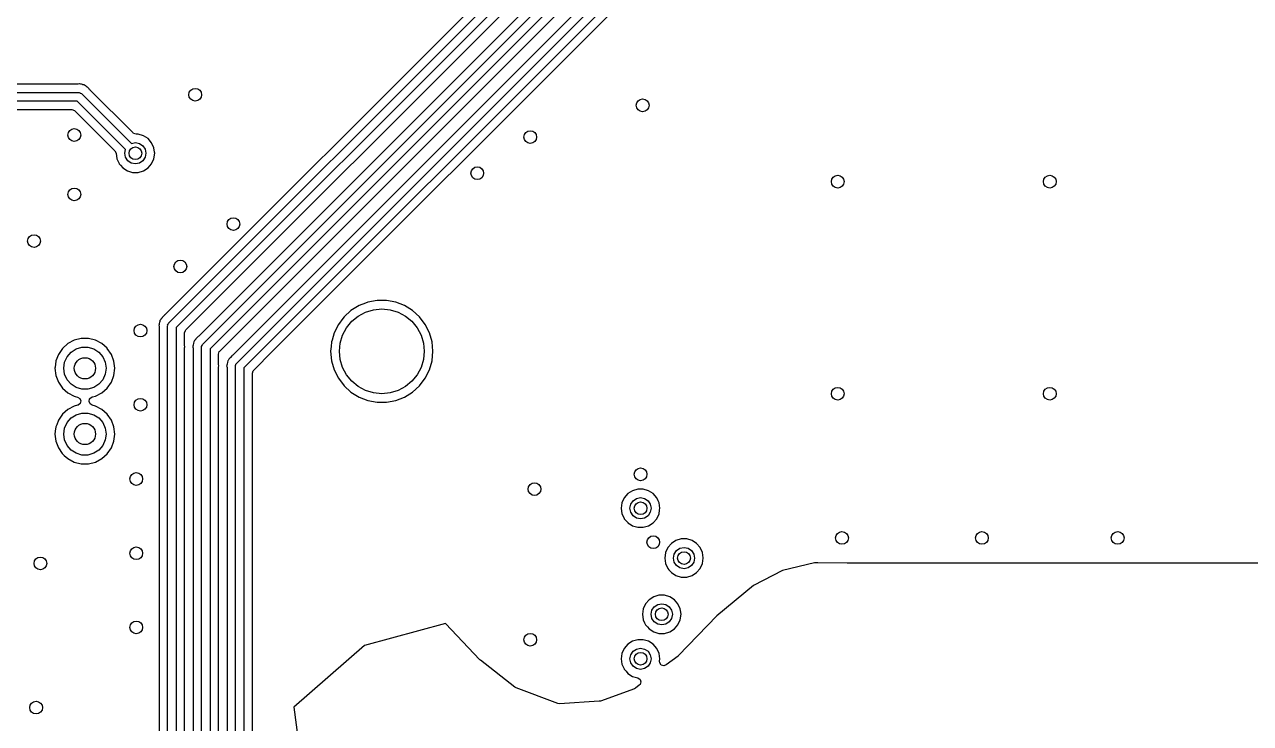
# Model space of a CAD drawing. Extents: x 100.3 to 185, y -144.7 to -85.3.
# Drawn here: x 138.83 to 167.73, y -124.78 to -108.29 of the extents above; entities that cross this region are included whole.
import ezdxf

# ---------------------------------------------------------------- set-up
doc = ezdxf.new("R2010")
doc.units = 0
doc.layers.add('BLACK', color=7, linetype='CONTINUOUS')

msp = doc.modelspace()

# ---------------------------------------------------------------- linework, layer by layer
at = {"layer": 'BLACK', "linetype": 'CONTINUOUS'}
for p, q in [((153.32, -105.255), (142.934, -115.641)), ((143.029, -115.829), (153.479, -105.379)), ((153.591, -105.55), (143.2, -115.941)), ((143.429, -115.995), (153.645, -105.779)), ((151.021, -106.255), (142.134, -115.141)), ((142.229, -115.329), (151.25, -106.309)), ((153.72, -106.105), (143.734, -116.091)), ((143.829, -116.279), (153.879, -106.229)), ((151.421, -106.421), (142.4, -115.441)), ((142.629, -115.495), (151.516, -106.609)), ((153.991, -106.4), (144, -116.391)), ((144.675, -116), (154.045, -106.629)), ((140.086, -109.7), (136.666, -109.7)), ((140.093, -109.699), (140.086, -109.7)), ((140.124, -109.695), (140.093, -109.699)), ((140.134, -109.697), (140.124, -109.695)), ((140.124, -109.695), (140.124, -109.695)), ((140.156, -109.7), (140.134, -109.697)), ((140.166, -109.7), (140.156, -109.7)), ((140.196, -109.711), (140.166, -109.7)), ((140.166, -109.7), (140.166, -109.7)), ((140.166, -109.7), (140.166, -109.7)), ((140.166, -109.7), (140.166, -109.7)), ((140.202, -109.713), (140.196, -109.711)), ((140.233, -109.72), (140.202, -109.713)), ((140.242, -109.726), (140.233, -109.72)), ((140.233, -109.72), (140.233, -109.72)), ((140.262, -109.737), (140.242, -109.726)), ((140.271, -109.74), (140.262, -109.737)), ((140.294, -109.762), (140.271, -109.74)), ((140.3, -109.766), (140.294, -109.762)), ((140.301, -109.767), (140.3, -109.766)), ((140.303, -109.768), (140.301, -109.767)), ((140.317, -109.782), (140.303, -109.768)), ((140.318, -109.783), (140.317, -109.782)), ((140.342, -109.805), (140.318, -109.783)), ((140.354, -109.816), (140.342, -109.805)), ((140.359, -109.823), (140.354, -109.816)), ((140.36, -109.822), (140.359, -109.823)), ((140.369, -109.834), (140.36, -109.822)), ((141.385, -110.851), (140.369, -109.834)), ((115.5, -109.9), (140.11, -109.9)), ((140.069, -110.1), (115.541, -110.1)), ((141.208, -111.239), (140.069, -110.1)), ((140.11, -109.9), (140.118, -109.902)), ((140.118, -109.902), (140.126, -109.901)), ((140.126, -109.901), (140.147, -109.912)), ((140.147, -109.912), (140.169, -109.919)), ((140.169, -109.919), (140.174, -109.926)), ((140.174, -109.926), (140.181, -109.929)), ((140.181, -109.929), (141.349, -111.098)), ((115.665, -110.3), (139.945, -110.3)), ((139.945, -110.3), (140.003, -110.319)), ((140.003, -110.319), (140.015, -110.329)), ((140.015, -110.329), (140.957, -111.271)), ((141.397, -110.861), (141.385, -110.851)), ((141.455, -110.879), (141.397, -110.861)), ((141.505, -110.879), (141.455, -110.879)), ((141.629, -110.916), (141.505, -110.879)), ((141.505, -110.879), (141.505, -110.879)), ((141.738, -110.986), (141.629, -110.916)), ((141.629, -110.916), (141.629, -110.916)), ((141.629, -110.916), (141.629, -110.916)), ((141.629, -110.916), (141.629, -110.916)), ((141.823, -111.084), (141.738, -110.986)), ((141.738, -110.986), (141.738, -110.986)), ((141.738, -110.986), (141.738, -110.986)), ((140.957, -111.271), (140.984, -111.326)), ((141.19, -111.33), (141.208, -111.239)), ((141.349, -111.098), (141.44, -111.08)), ((141.44, -111.08), (141.536, -111.099)), ((141.536, -111.099), (141.617, -111.153)), ((141.617, -111.153), (141.671, -111.234)), ((141.671, -111.234), (141.69, -111.33)), ((141.877, -111.202), (141.823, -111.084)), ((141.823, -111.084), (141.823, -111.084)), ((141.891, -111.304), (141.877, -111.202)), ((140.984, -111.326), (140.984, -111.327)), ((140.984, -111.327), (141.003, -111.458)), ((141.003, -111.458), (141.054, -111.569)), ((141.054, -111.569), (141.057, -111.576)), ((141.209, -111.426), (141.19, -111.33)), ((141.263, -111.507), (141.209, -111.426)), ((141.344, -111.561), (141.263, -111.507)), ((141.44, -111.58), (141.344, -111.561)), ((141.536, -111.561), (141.44, -111.58)), ((141.617, -111.507), (141.536, -111.561)), ((141.671, -111.426), (141.617, -111.507)), ((141.69, -111.33), (141.671, -111.426)), ((141.823, -111.576), (141.877, -111.458)), ((141.877, -111.458), (141.895, -111.33)), ((141.895, -111.33), (141.891, -111.304)), ((141.057, -111.576), (141.089, -111.613)), ((141.089, -111.613), (141.142, -111.674)), ((141.142, -111.674), (141.251, -111.744)), ((141.251, -111.744), (141.251, -111.744)), ((141.251, -111.744), (141.375, -111.78)), ((141.375, -111.78), (141.375, -111.78)), ((141.375, -111.78), (141.505, -111.78)), ((141.505, -111.78), (141.629, -111.744)), ((141.505, -111.78), (141.505, -111.78)), ((141.629, -111.744), (141.738, -111.674)), ((141.738, -111.674), (141.823, -111.576)), ((146.523, -115.038), (146.359, -115.188)), ((146.713, -114.921), (146.523, -115.038)), ((146.864, -114.862), (146.713, -114.921)), ((146.92, -114.84), (146.864, -114.862)), ((146.867, -115.076), (147.055, -115.019)), ((147.139, -114.799), (146.92, -114.84)), ((147.055, -115.019), (147.25, -115)), ((147.361, -114.799), (147.139, -114.799)), ((147.25, -115), (147.445, -115.019)), ((147.58, -114.84), (147.361, -114.799)), ((147.445, -115.019), (147.633, -115.076)), ((147.787, -114.921), (147.58, -114.84)), ((147.58, -114.84), (147.58, -114.84)), ((147.58, -114.84), (147.58, -114.84)), ((147.977, -115.038), (147.787, -114.921)), ((148.141, -115.188), (147.977, -115.038)), ((142.011, -115.314), (141.999, -115.344)), ((142.013, -115.308), (142.011, -115.314)), ((142.02, -115.277), (142.013, -115.308)), ((142.026, -115.268), (142.02, -115.277)), ((142.02, -115.277), (142.02, -115.277)), ((142.037, -115.248), (142.026, -115.268)), ((142.04, -115.239), (142.037, -115.248)), ((142.062, -115.216), (142.04, -115.239)), ((142.04, -115.239), (142.04, -115.239)), ((142.066, -115.21), (142.062, -115.216)), ((142.068, -115.207), (142.066, -115.21)), ((142.082, -115.193), (142.068, -115.207)), ((142.068, -115.207), (142.068, -115.207)), ((142.083, -115.192), (142.082, -115.193)), ((142.116, -115.156), (142.083, -115.192)), ((142.123, -115.151), (142.116, -115.156)), ((142.134, -115.141), (142.122, -115.15)), ((142.122, -115.15), (142.123, -115.151)), ((142.226, -115.336), (142.229, -115.329)), ((146.33, -115.226), (146.225, -115.365)), ((146.359, -115.188), (146.33, -115.226)), ((146.419, -115.444), (146.543, -115.293)), ((146.543, -115.293), (146.694, -115.169)), ((146.694, -115.169), (146.867, -115.076)), ((147.633, -115.076), (147.806, -115.169)), ((147.806, -115.169), (147.957, -115.293)), ((147.957, -115.293), (148.081, -115.444)), ((148.275, -115.365), (148.141, -115.188)), ((141.997, -115.376), (141.995, -115.386)), ((141.995, -115.386), (141.999, -115.417)), ((141.999, -115.354), (141.997, -115.376)), ((141.999, -115.344), (141.999, -115.354)), ((141.999, -115.417), (141.999, -115.424)), ((141.999, -115.424), (141.999, -125.735)), ((142.2, -115.4), (142.202, -115.392)), ((142.2, -125.8), (142.2, -115.4)), ((142.201, -115.384), (142.212, -115.363)), ((142.202, -115.392), (142.201, -115.384)), ((142.212, -115.363), (142.219, -115.341)), ((142.219, -115.341), (142.226, -115.336)), ((142.4, -115.441), (142.4, -125.759)), ((142.6, -115.565), (142.619, -115.507)), ((142.6, -115.858), (142.6, -115.565)), ((142.619, -115.507), (142.629, -115.495)), ((146.126, -115.564), (146.076, -115.74)), ((146.225, -115.365), (146.126, -115.564)), ((146.126, -115.564), (146.126, -115.564)), ((146.225, -115.365), (146.225, -115.365)), ((146.269, -115.805), (146.326, -115.617)), ((146.326, -115.617), (146.419, -115.444)), ((148.081, -115.444), (148.174, -115.617)), ((148.174, -115.617), (148.231, -115.805)), ((148.374, -115.564), (148.275, -115.365)), ((148.435, -115.778), (148.374, -115.564)), ((139.849, -115.819), (139.722, -115.932)), ((140, -115.74), (139.849, -115.819)), ((140.165, -115.7), (140, -115.74)), ((140.042, -115.945), (140.179, -115.905)), ((140.335, -115.7), (140.165, -115.7)), ((140.165, -115.7), (140.165, -115.7)), ((140.179, -115.905), (140.321, -115.905)), ((140.321, -115.905), (140.458, -115.945)), ((140.5, -115.74), (140.335, -115.7)), ((140.335, -115.7), (140.335, -115.7)), ((140.651, -115.819), (140.5, -115.74)), ((140.5, -115.74), (140.5, -115.74)), ((140.5, -115.74), (140.5, -115.74)), ((140.775, -115.929), (140.651, -115.819)), ((140.651, -115.819), (140.651, -115.819)), ((142.608, -115.896), (142.6, -115.858)), ((142.6, -115.921), (142.608, -115.896)), ((142.608, -115.896), (142.608, -115.896)), ((142.796, -115.881), (142.791, -115.889)), ((142.791, -115.889), (142.798, -115.907)), ((142.797, -115.876), (142.796, -115.881)), ((142.799, -115.854), (142.797, -115.876)), ((142.798, -115.907), (142.799, -115.917)), ((142.811, -115.814), (142.799, -115.844)), ((142.799, -115.844), (142.799, -115.854)), ((142.813, -115.808), (142.811, -115.814)), ((142.82, -115.777), (142.813, -115.808)), ((142.826, -115.768), (142.82, -115.777)), ((142.82, -115.777), (142.82, -115.777)), ((142.837, -115.748), (142.826, -115.768)), ((142.84, -115.739), (142.837, -115.748)), ((142.862, -115.716), (142.84, -115.739)), ((142.84, -115.739), (142.84, -115.739)), ((142.866, -115.71), (142.862, -115.716)), ((142.868, -115.707), (142.866, -115.71)), ((142.882, -115.693), (142.868, -115.707)), ((142.868, -115.707), (142.868, -115.707)), ((142.883, -115.692), (142.882, -115.693)), ((142.916, -115.656), (142.883, -115.692)), ((142.923, -115.651), (142.916, -115.656)), ((142.934, -115.641), (142.922, -115.65)), ((142.922, -115.65), (142.923, -115.651)), ((143, -115.9), (143.002, -115.892)), ((143, -126.034), (143, -115.9)), ((143.001, -115.884), (143.012, -115.863)), ((143.002, -115.892), (143.001, -115.884)), ((143.012, -115.863), (143.019, -115.841)), ((143.019, -115.841), (143.026, -115.836)), ((143.026, -115.836), (143.029, -115.829)), ((146.055, -115.886), (146.044, -116)), ((146.065, -115.778), (146.055, -115.886)), ((146.076, -115.74), (146.065, -115.778)), ((146.25, -116), (146.269, -115.805)), ((148.231, -115.805), (148.25, -116)), ((148.456, -116), (148.435, -115.778)), ((139.625, -116.072), (139.567, -116.227)), ((139.671, -116.005), (139.625, -116.072)), ((139.722, -115.932), (139.671, -116.005)), ((139.722, -115.932), (139.722, -115.932)), ((139.77, -116.259), (139.829, -116.13)), ((139.829, -116.13), (139.923, -116.022)), ((139.923, -116.022), (140.042, -115.945)), ((140.458, -115.945), (140.577, -116.022)), ((140.577, -116.022), (140.671, -116.13)), ((140.671, -116.13), (140.73, -116.259)), ((140.778, -115.932), (140.775, -115.929)), ((140.875, -116.072), (140.778, -115.932)), ((140.935, -116.231), (140.875, -116.072)), ((142.6, -125.635), (142.6, -115.921)), ((142.799, -115.917), (142.799, -115.924)), ((142.799, -115.924), (142.799, -125.636)), ((143.2, -115.941), (143.2, -125.993)), ((143.4, -116.065), (143.419, -116.007)), ((143.4, -116.308), (143.4, -116.065)), ((143.419, -116.007), (143.429, -115.995)), ((143.637, -116.198), (143.626, -116.218)), ((143.64, -116.189), (143.637, -116.198)), ((143.662, -116.166), (143.64, -116.189)), ((143.64, -116.189), (143.64, -116.189)), ((143.666, -116.16), (143.662, -116.166)), ((143.668, -116.157), (143.666, -116.16)), ((143.682, -116.143), (143.668, -116.157)), ((143.668, -116.157), (143.668, -116.157)), ((143.683, -116.142), (143.682, -116.143)), ((143.716, -116.106), (143.683, -116.142)), ((143.723, -116.101), (143.716, -116.106)), ((143.734, -116.091), (143.722, -116.1)), ((143.722, -116.1), (143.723, -116.101)), ((144.229, -116.445), (144.675, -116)), ((146.044, -116), (146.065, -116.222)), ((146.269, -116.195), (146.25, -116)), ((146.326, -116.383), (146.269, -116.195)), ((148.231, -116.195), (148.174, -116.383)), ((148.25, -116), (148.231, -116.195)), ((148.435, -116.222), (148.456, -116)), ((139.548, -116.371), (139.544, -116.4)), ((139.544, -116.4), (139.565, -116.569)), ((139.565, -116.231), (139.548, -116.371)), ((139.567, -116.227), (139.565, -116.231)), ((139.75, -116.4), (139.77, -116.259)), ((139.77, -116.541), (139.75, -116.4)), ((140.73, -116.259), (140.75, -116.4)), ((140.75, -116.4), (140.73, -116.541)), ((140.956, -116.4), (140.935, -116.231)), ((140.935, -116.569), (140.956, -116.4)), ((143.407, -116.339), (143.4, -116.308)), ((143.4, -116.371), (143.408, -116.346)), ((143.4, -125.52), (143.4, -116.371)), ((143.408, -116.346), (143.407, -116.339)), ((143.408, -116.346), (143.408, -116.346)), ((143.596, -116.331), (143.591, -116.339)), ((143.591, -116.339), (143.598, -116.357)), ((143.597, -116.326), (143.596, -116.331)), ((143.6, -116.304), (143.597, -116.326)), ((143.598, -116.357), (143.599, -116.367)), ((143.599, -116.367), (143.6, -116.374)), ((143.611, -116.264), (143.6, -116.294)), ((143.6, -116.294), (143.6, -116.304)), ((143.6, -116.374), (143.6, -125.513)), ((143.613, -116.258), (143.611, -116.264)), ((143.62, -116.227), (143.613, -116.258)), ((143.626, -116.218), (143.62, -116.227)), ((143.62, -116.227), (143.62, -116.227)), ((143.8, -116.35), (143.802, -116.342)), ((143.8, -125.578), (143.8, -116.35)), ((143.801, -116.334), (143.812, -116.313)), ((143.802, -116.342), (143.801, -116.334)), ((143.812, -116.313), (143.819, -116.291)), ((143.819, -116.291), (143.826, -116.286)), ((143.826, -116.286), (143.829, -116.279)), ((144, -116.391), (144, -125.536)), ((144.201, -116.515), (144.219, -116.457)), ((144.219, -116.457), (144.229, -116.445)), ((146.065, -116.222), (146.126, -116.436)), ((146.126, -116.436), (146.225, -116.635)), ((146.419, -116.556), (146.326, -116.383)), ((148.174, -116.383), (148.081, -116.556)), ((148.275, -116.635), (148.374, -116.436)), ((148.374, -116.436), (148.435, -116.222)), ((139.565, -116.569), (139.625, -116.728)), ((139.625, -116.728), (139.722, -116.868)), ((139.829, -116.67), (139.77, -116.541)), ((139.923, -116.778), (139.829, -116.67)), ((140.671, -116.67), (140.577, -116.778)), ((140.73, -116.541), (140.671, -116.67)), ((140.778, -116.868), (140.875, -116.728)), ((140.875, -116.728), (140.935, -116.569)), ((144.201, -119.7), (144.201, -116.515)), ((146.225, -116.635), (146.359, -116.812)), ((146.543, -116.707), (146.419, -116.556)), ((146.694, -116.831), (146.543, -116.707)), ((147.957, -116.707), (147.806, -116.831)), ((148.081, -116.556), (147.957, -116.707)), ((148.141, -116.812), (148.275, -116.635)), ((139.722, -116.868), (139.849, -116.981)), ((139.849, -116.981), (140, -117.06)), ((140.042, -116.855), (139.923, -116.778)), ((140, -117.06), (140.018, -117.064)), ((140.018, -117.064), (140.077, -117.079)), ((140.179, -116.895), (140.042, -116.855)), ((140.321, -116.895), (140.179, -116.895)), ((140.458, -116.855), (140.321, -116.895)), ((140.429, -117.077), (140.5, -117.06)), ((140.577, -116.778), (140.458, -116.855)), ((140.5, -117.06), (140.651, -116.981)), ((140.651, -116.981), (140.778, -116.868)), ((146.359, -116.812), (146.523, -116.962)), ((146.523, -116.962), (146.713, -117.079)), ((146.867, -116.924), (146.694, -116.831)), ((147.055, -116.981), (146.867, -116.924)), ((147.25, -117), (147.055, -116.981)), ((147.445, -116.981), (147.25, -117)), ((147.633, -116.924), (147.445, -116.981)), ((147.806, -116.831), (147.633, -116.924)), ((147.787, -117.079), (147.977, -116.962)), ((147.977, -116.962), (148.141, -116.812)), ((140, -117.29), (139.849, -117.369)), ((140.077, -117.271), (140, -117.29)), ((140.077, -117.079), (140.129, -117.111)), ((140.091, -117.267), (140.077, -117.271)), ((140.138, -117.227), (140.091, -117.267)), ((140.129, -117.111), (140.152, -117.168)), ((140.152, -117.168), (140.138, -117.227)), ((140.348, -117.182), (140.362, -117.123)), ((140.371, -117.239), (140.348, -117.182)), ((140.362, -117.123), (140.409, -117.083)), ((140.423, -117.271), (140.371, -117.239)), ((140.409, -117.083), (140.423, -117.079)), ((140.423, -117.079), (140.429, -117.077)), ((140.5, -117.29), (140.423, -117.271)), ((140.651, -117.369), (140.5, -117.29)), ((140.5, -117.29), (140.5, -117.29)), ((140.5, -117.29), (140.5, -117.29)), ((146.713, -117.079), (146.92, -117.16)), ((146.92, -117.16), (147.139, -117.2)), ((147.139, -117.2), (147.361, -117.2)), ((147.361, -117.2), (147.58, -117.16)), ((147.58, -117.16), (147.787, -117.079)), ((139.625, -117.622), (139.584, -117.731)), ((139.657, -117.577), (139.625, -117.622)), ((139.722, -117.482), (139.657, -117.577)), ((139.849, -117.369), (139.722, -117.482)), ((139.722, -117.482), (139.722, -117.482)), ((139.829, -117.68), (139.923, -117.572)), ((139.923, -117.572), (140.042, -117.495)), ((140.042, -117.495), (140.179, -117.455)), ((140.179, -117.455), (140.321, -117.455)), ((140.321, -117.455), (140.458, -117.495)), ((140.458, -117.495), (140.577, -117.572)), ((140.577, -117.572), (140.671, -117.68)), ((140.778, -117.482), (140.651, -117.369)), ((140.875, -117.622), (140.778, -117.482)), ((140.935, -117.781), (140.875, -117.622)), ((139.552, -117.885), (139.544, -117.95)), ((139.565, -117.781), (139.552, -117.885)), ((139.584, -117.731), (139.565, -117.781)), ((139.75, -117.95), (139.77, -117.809)), ((139.77, -117.809), (139.829, -117.68)), ((140.671, -117.68), (140.73, -117.809)), ((140.73, -117.809), (140.75, -117.95)), ((140.956, -117.95), (140.935, -117.781)), ((139.544, -117.95), (139.565, -118.119)), ((139.565, -118.119), (139.625, -118.278)), ((139.77, -118.091), (139.75, -117.95)), ((139.829, -118.22), (139.77, -118.091)), ((139.923, -118.328), (139.829, -118.22)), ((140.671, -118.22), (140.577, -118.328)), ((140.73, -118.091), (140.671, -118.22)), ((140.75, -117.95), (140.73, -118.091)), ((140.875, -118.278), (140.935, -118.119)), ((140.935, -118.119), (140.956, -117.95)), ((139.625, -118.278), (139.717, -118.411)), ((139.717, -118.411), (139.722, -118.418)), ((139.722, -118.418), (139.722, -118.418)), ((139.722, -118.418), (139.764, -118.456)), ((139.764, -118.456), (139.849, -118.531)), ((140.042, -118.405), (139.923, -118.328)), ((140.179, -118.445), (140.042, -118.405)), ((140.321, -118.445), (140.179, -118.445)), ((140.458, -118.405), (140.321, -118.445)), ((140.577, -118.328), (140.458, -118.405)), ((140.651, -118.531), (140.778, -118.418)), ((140.778, -118.418), (140.875, -118.278)), ((139.849, -118.531), (140, -118.61)), ((140, -118.61), (140.165, -118.65)), ((140.165, -118.65), (140.165, -118.65)), ((140.165, -118.65), (140.335, -118.65)), ((140.335, -118.65), (140.5, -118.61)), ((140.335, -118.65), (140.335, -118.65)), ((140.5, -118.61), (140.651, -118.531)), ((153.052, -119.356), (152.967, -119.454)), ((153.161, -119.286), (153.052, -119.356)), ((153.285, -119.249), (153.161, -119.286)), ((153.161, -119.286), (153.161, -119.286)), ((153.415, -119.249), (153.285, -119.249)), ((153.285, -119.249), (153.285, -119.249)), ((153.539, -119.286), (153.415, -119.249)), ((153.415, -119.249), (153.415, -119.249)), ((153.648, -119.356), (153.539, -119.286)), ((153.539, -119.286), (153.539, -119.286)), ((153.539, -119.286), (153.539, -119.286)), ((153.539, -119.286), (153.539, -119.286)), ((153.733, -119.454), (153.648, -119.356)), ((153.648, -119.356), (153.648, -119.356)), ((153.648, -119.356), (153.648, -119.356)), ((152.913, -119.572), (152.895, -119.7)), ((152.967, -119.454), (152.913, -119.572)), ((153.1, -119.7), (153.119, -119.604)), ((153.119, -119.604), (153.173, -119.523)), ((153.173, -119.523), (153.254, -119.469)), ((153.254, -119.469), (153.35, -119.45)), ((153.35, -119.45), (153.446, -119.469)), ((153.446, -119.469), (153.527, -119.523)), ((153.527, -119.523), (153.581, -119.604)), ((153.581, -119.604), (153.6, -119.7)), ((153.765, -119.524), (153.733, -119.454)), ((153.787, -119.572), (153.765, -119.524)), ((153.805, -119.7), (153.787, -119.572)), ((144.201, -120.875), (144.201, -119.7)), ((152.895, -119.7), (152.895, -119.7)), ((152.895, -119.7), (152.913, -119.828)), ((152.913, -119.828), (152.962, -119.934)), ((152.962, -119.934), (152.967, -119.946)), ((152.967, -119.946), (153.048, -120.04)), ((153.119, -119.796), (153.1, -119.7)), ((153.173, -119.877), (153.119, -119.796)), ((153.254, -119.931), (153.173, -119.877)), ((153.35, -119.95), (153.254, -119.931)), ((153.446, -119.931), (153.35, -119.95)), ((153.527, -119.877), (153.446, -119.931)), ((153.581, -119.796), (153.527, -119.877)), ((153.6, -119.7), (153.581, -119.796)), ((153.648, -120.044), (153.733, -119.946)), ((153.733, -119.946), (153.787, -119.828)), ((153.787, -119.828), (153.798, -119.747)), ((153.798, -119.747), (153.805, -119.7)), ((153.805, -119.7), (153.805, -119.7)), ((153.048, -120.04), (153.052, -120.044)), ((153.052, -120.044), (153.13, -120.094)), ((153.13, -120.094), (153.161, -120.114)), ((153.161, -120.114), (153.285, -120.15)), ((153.285, -120.15), (153.285, -120.15)), ((153.285, -120.15), (153.415, -120.15)), ((153.415, -120.15), (153.539, -120.114)), ((153.415, -120.15), (153.415, -120.15)), ((153.539, -120.114), (153.648, -120.044)), ((154.077, -120.531), (153.992, -120.629)), ((154.186, -120.461), (154.077, -120.531)), ((154.31, -120.424), (154.186, -120.461)), ((154.186, -120.461), (154.186, -120.461)), ((154.44, -120.424), (154.31, -120.424)), ((154.31, -120.424), (154.31, -120.424)), ((154.564, -120.461), (154.44, -120.424)), ((154.44, -120.424), (154.44, -120.424)), ((154.673, -120.531), (154.564, -120.461)), ((154.564, -120.461), (154.564, -120.461)), ((154.564, -120.461), (154.564, -120.461)), ((154.564, -120.461), (154.564, -120.461)), ((154.758, -120.629), (154.673, -120.531)), ((154.673, -120.531), (154.673, -120.531)), ((154.673, -120.531), (154.673, -120.531)), ((153.938, -120.747), (153.92, -120.875)), ((153.992, -120.629), (153.938, -120.747)), ((154.125, -120.875), (154.144, -120.779)), ((154.144, -120.779), (154.198, -120.698)), ((154.198, -120.698), (154.279, -120.644)), ((154.279, -120.644), (154.375, -120.625)), ((154.375, -120.625), (154.471, -120.644)), ((154.471, -120.644), (154.552, -120.698)), ((154.552, -120.698), (154.606, -120.779)), ((154.606, -120.779), (154.625, -120.875)), ((154.81, -120.744), (154.758, -120.629)), ((154.812, -120.747), (154.81, -120.744)), ((154.829, -120.868), (154.812, -120.747)), ((144.201, -122.2), (144.201, -120.875)), ((153.92, -120.875), (153.92, -120.875)), ((153.92, -120.875), (153.938, -121.003)), ((153.938, -121.003), (153.992, -121.121)), ((154.144, -120.971), (154.125, -120.875)), ((154.198, -121.052), (154.144, -120.971)), ((154.279, -121.106), (154.198, -121.052)), ((154.375, -121.125), (154.279, -121.106)), ((154.471, -121.106), (154.375, -121.125)), ((154.552, -121.052), (154.471, -121.106)), ((154.606, -120.971), (154.552, -121.052)), ((154.625, -120.875), (154.606, -120.971)), ((154.758, -121.121), (154.812, -121.003)), ((154.812, -121.003), (154.83, -120.875)), ((154.83, -120.875), (154.829, -120.868)), ((157.45, -120.99), (156.7, -121.17)), ((157.533, -120.991), (157.45, -120.99)), ((157.45, -120.99), (157.45, -120.99)), ((157.45, -120.99), (157.45, -120.99)), ((158.222, -120.997), (157.533, -120.991)), ((173.786, -120.997), (158.222, -120.997)), ((153.992, -121.121), (153.992, -121.121)), ((153.992, -121.121), (154.021, -121.154)), ((154.021, -121.154), (154.077, -121.219)), ((154.077, -121.219), (154.186, -121.289)), ((154.186, -121.289), (154.186, -121.289)), ((154.186, -121.289), (154.31, -121.325)), ((154.31, -121.325), (154.31, -121.325)), ((154.31, -121.325), (154.44, -121.325)), ((154.44, -121.325), (154.564, -121.289)), ((154.44, -121.325), (154.44, -121.325)), ((154.564, -121.289), (154.673, -121.219)), ((154.673, -121.219), (154.758, -121.121)), ((156.7, -121.17), (156.01, -121.52)), ((156.01, -121.52), (155.15, -122.24)), ((153.467, -121.954), (153.413, -122.072)), ((153.552, -121.856), (153.467, -121.954)), ((153.661, -121.786), (153.552, -121.856)), ((153.785, -121.749), (153.661, -121.786)), ((153.661, -121.786), (153.661, -121.786)), ((153.673, -122.023), (153.754, -121.969)), ((153.754, -121.969), (153.85, -121.95)), ((153.915, -121.749), (153.785, -121.749)), ((153.785, -121.749), (153.785, -121.749)), ((153.85, -121.95), (153.946, -121.969)), ((154.039, -121.786), (153.915, -121.749)), ((153.915, -121.749), (153.915, -121.749)), ((153.946, -121.969), (154.027, -122.023)), ((154.148, -121.856), (154.039, -121.786)), ((154.039, -121.786), (154.039, -121.786)), ((154.039, -121.786), (154.039, -121.786)), ((154.039, -121.786), (154.039, -121.786)), ((154.233, -121.954), (154.148, -121.856)), ((154.148, -121.856), (154.148, -121.856)), ((154.148, -121.856), (154.148, -121.856)), ((154.287, -122.072), (154.233, -121.954)), ((144.201, -124.392), (144.201, -122.2)), ((153.413, -122.072), (153.395, -122.2)), ((153.395, -122.2), (153.395, -122.2)), ((153.395, -122.2), (153.413, -122.328)), ((153.6, -122.2), (153.619, -122.104)), ((153.619, -122.296), (153.6, -122.2)), ((153.619, -122.104), (153.673, -122.023)), ((154.027, -122.023), (154.081, -122.104)), ((154.081, -122.104), (154.1, -122.2)), ((154.1, -122.2), (154.081, -122.296)), ((155.15, -122.24), (154.245, -123.174)), ((154.293, -122.115), (154.287, -122.072)), ((154.287, -122.072), (154.287, -122.072)), ((154.287, -122.328), (154.305, -122.2)), ((154.305, -122.2), (154.293, -122.115)), ((155.15, -122.24), (155.15, -122.24)), ((148.75, -122.42), (146.84, -122.94)), ((149.565, -123.275), (148.75, -122.42)), ((153.413, -122.328), (153.446, -122.399)), ((153.446, -122.399), (153.467, -122.446)), ((153.467, -122.446), (153.514, -122.5)), ((153.514, -122.5), (153.552, -122.544)), ((153.552, -122.544), (153.661, -122.614)), ((153.673, -122.377), (153.619, -122.296)), ((153.754, -122.431), (153.673, -122.377)), ((153.85, -122.45), (153.754, -122.431)), ((153.946, -122.431), (153.85, -122.45)), ((154.027, -122.377), (153.946, -122.431)), ((154.081, -122.296), (154.027, -122.377)), ((154.039, -122.614), (154.148, -122.544)), ((154.148, -122.544), (154.233, -122.446)), ((154.233, -122.446), (154.287, -122.328)), ((153.161, -122.836), (153.052, -122.906)), ((153.285, -122.8), (153.161, -122.836)), ((153.161, -122.836), (153.161, -122.836)), ((153.415, -122.8), (153.285, -122.8)), ((153.285, -122.8), (153.285, -122.8)), ((153.539, -122.836), (153.415, -122.8)), ((153.415, -122.8), (153.415, -122.8)), ((153.648, -122.906), (153.539, -122.836)), ((153.539, -122.836), (153.539, -122.836)), ((153.539, -122.836), (153.539, -122.836)), ((153.539, -122.836), (153.539, -122.836)), ((153.661, -122.614), (153.661, -122.614)), ((153.661, -122.614), (153.785, -122.65)), ((153.785, -122.65), (153.785, -122.65)), ((153.785, -122.65), (153.915, -122.65)), ((153.915, -122.65), (154.039, -122.614)), ((153.915, -122.65), (153.915, -122.65)), ((146.84, -122.94), (145.172, -124.392)), ((146.84, -122.94), (146.84, -122.94)), ((152.913, -123.122), (152.895, -123.25)), ((152.967, -123.004), (152.913, -123.122)), ((153.052, -122.906), (152.967, -123.004)), ((153.119, -123.154), (153.173, -123.073)), ((153.173, -123.073), (153.254, -123.019)), ((153.254, -123.019), (153.35, -123)), ((153.35, -123), (153.446, -123.019)), ((153.446, -123.019), (153.527, -123.073)), ((153.527, -123.073), (153.581, -123.154)), ((153.733, -123.004), (153.648, -122.906)), ((153.648, -122.906), (153.648, -122.906)), ((153.648, -122.906), (153.648, -122.906)), ((153.787, -123.122), (153.733, -123.004)), ((153.733, -123.004), (153.733, -123.004)), ((153.805, -123.25), (153.787, -123.122)), ((149.576, -123.284), (149.565, -123.275)), ((150.388, -123.921), (149.576, -123.284)), ((152.895, -123.25), (152.895, -123.25)), ((152.895, -123.25), (152.913, -123.378)), ((152.913, -123.378), (152.963, -123.486)), ((153.1, -123.25), (153.119, -123.154)), ((153.119, -123.346), (153.1, -123.25)), ((153.173, -123.427), (153.119, -123.346)), ((153.581, -123.346), (153.527, -123.427)), ((153.581, -123.154), (153.6, -123.25)), ((153.6, -123.25), (153.581, -123.346)), ((153.798, -123.302), (153.805, -123.25)), ((153.802, -123.348), (153.798, -123.302)), ((153.839, -123.397), (153.802, -123.348)), ((153.805, -123.25), (153.805, -123.25)), ((153.897, -123.415), (153.839, -123.397)), ((153.955, -123.395), (153.897, -123.415)), ((154.234, -123.185), (153.955, -123.395)), ((154.245, -123.174), (154.234, -123.185)), ((152.963, -123.486), (152.967, -123.496)), ((152.967, -123.496), (153.01, -123.545)), ((153.01, -123.545), (153.052, -123.594)), ((153.052, -123.594), (153.161, -123.664)), ((153.161, -123.664), (153.161, -123.664)), ((153.161, -123.664), (153.285, -123.701)), ((153.254, -123.481), (153.173, -123.427)), ((153.35, -123.5), (153.254, -123.481)), ((153.285, -123.701), (153.285, -123.701)), ((153.285, -123.701), (153.287, -123.701)), ((153.287, -123.701), (153.338, -123.736)), ((153.446, -123.481), (153.35, -123.5)), ((153.527, -123.427), (153.446, -123.481)), ((150.414, -123.935), (150.388, -123.921)), ((151.4, -124.303), (150.414, -123.935)), ((153.206, -123.955), (152.403, -124.245)), ((153.232, -123.941), (153.206, -123.955)), ((153.319, -123.875), (153.232, -123.941)), ((153.341, -123.852), (153.319, -123.875)), ((153.338, -123.736), (153.358, -123.793)), ((153.358, -123.793), (153.341, -123.852)), ((152.376, -124.251), (151.441, -124.309)), ((152.403, -124.245), (152.376, -124.251)), ((144.201, -125.412), (144.201, -124.392)), ((145.172, -124.392), (145.3, -125.34)), ((151.441, -124.309), (151.4, -124.303))]:
    msp.add_line(p, q, dxfattribs=at)
at = {"layer": 'BLACK'}
for centre, radius in [((142.85, -109.95), 0.15), ((153.4, -110.2), 0.15), ((140, -110.9), 0.15), ((150.75, -110.95), 0.15), ((141.44, -111.33), 0.15), ((149.5, -111.8), 0.15), ((158, -112), 0.15), ((163, -112), 0.15), ((140, -112.3), 0.15), ((143.75, -113), 0.15), ((139.05, -113.4), 0.15), ((142.5, -114), 0.15), ((141.56, -115.51), 0.15), ((140.25, -116.4), 0.25), ((158, -117), 0.15), ((163, -117), 0.15), ((141.56, -117.26), 0.15), ((140.25, -117.95), 0.25), ((153.35, -118.9), 0.15), ((141.46, -119.01), 0.15), ((150.85, -119.25), 0.15), ((153.35, -119.7), 0.15), ((153.65, -120.5), 0.15), ((158.1, -120.4), 0.15), ((161.4, -120.4), 0.15), ((164.6, -120.4), 0.15), ((141.46, -120.76), 0.15), ((154.375, -120.875), 0.15), ((139.2, -121), 0.15), ((153.85, -122.2), 0.15), ((141.46, -122.51), 0.15), ((150.75, -122.8), 0.15), ((153.35, -123.25), 0.15), ((139.1, -124.4), 0.15)]:
    msp.add_circle(centre, radius, dxfattribs=at)

doc.saveas('drawing.dxf')
